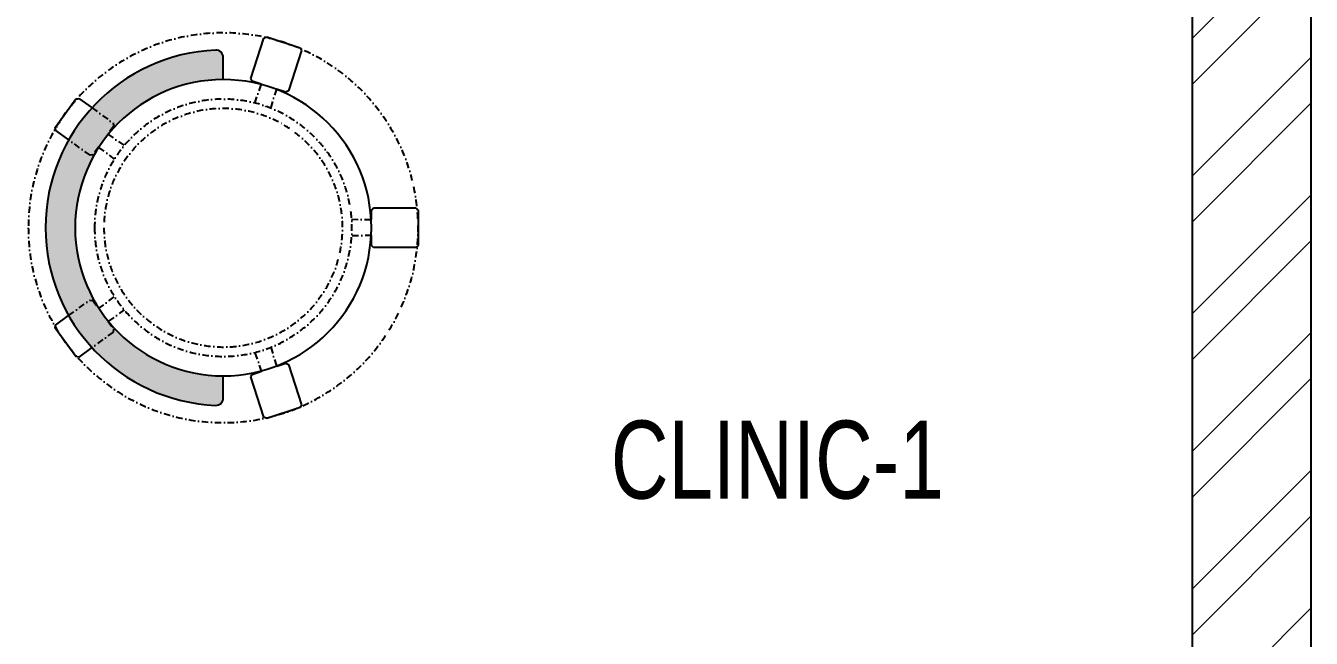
# Model space of a CAD drawing. Header units: feet. Extents: x 9529881 to 9544104, y -6331245 to -6323575.
# Drawn here: x 9542455 to 9544104, y -6327737 to -6326952 of the extents above; entities that cross this region are included whole.
import ezdxf

# ---------------------------------------------------------------- set-up
doc = ezdxf.new("R2010")
doc.units = ezdxf.units.FT
doc.header["$LTSCALE"] = 33
doc.header["$MEASUREMENT"] = 0
doc.linetypes.add('DASHDOT2', pattern=[0.5, 0.25, -0.125, 0, -0.125])
doc.layers.add('A-WALL', color=1, linetype='Continuous')
for name, color, linetype, lineweight in [('A-WALL HATCH', 251, 'Continuous', 0), ('HATCH', 9, 'Continuous', 9), ('LENS-FURNITURE', 13, 'Continuous', 9), ('LENS_DIMENSION', 193, 'Continuous', 0), ('LENS_TEXT', 31, 'Continuous', 5), ('LN-ELEVATION-1', 81, 'Continuous', 25)]:
    doc.layers.add(name, color=color, linetype=linetype, lineweight=lineweight)
doc.styles.get("Standard").update_dxf_attribs({"font": 'GILC____.TTF'})

# ---------------------------------------------------------------- blocks, each defined once
blk = doc.blocks.new('A$Cfdc648c5')
at = {"layer": 'A-WALL HATCH'}
h = blk.add_hatch(dxfattribs=at)
h.set_pattern_fill('ANSI32', color=256, scale=333)
h.set_pattern_definition([(45, (-4274785.435457848, 5460047.713006202), (-88.29995930067012, 88.29995930067012), []), (45, (-4274726.568818413, 5460047.713006202), (-88.29995930067012, 88.29995930067012), [])])
h.paths.add_polyline_path([(-3530.342592589557, 0), (-3530.342592589557, 152.3888888806104), (-5511.398148145527, 152.3888888806104), (-6730.509259257465, 152.3888888806104), (-6730.509259257465, 0)])
h.paths.add_polyline_path([(-6959.092592589557, 0), (-6959.092592589557, 152.3888888806104), (-10337.04629629478, 152.3888888806104), (-10337.04629629478, 0)])
h.paths.add_polyline_path([(-10565.62962962687, 0), (-10565.62962962687, 152.3888888806104), (-13080.04629629478, 152.3888888806104), (-13080.04629629478, 0)])
h.paths.add_polyline_path([(-10565.62962962314, 5232.018518522382), (-10565.62962962314, 5384.407407417893), (-13181.63888888806, 5384.407407417893), (-13181.63888888806, 5232.018518522382)])
h.paths.add_polyline_path([(-2590.611111108214, 7517.851851850749), (-152.388888888061, 7517.851851850749), (-152.388888888061, 1904.861111104488), (-152.388888888061, 152.3888888806104), (-1777.870370369404, 152.3888888806104), (-3301.759259257466, 152.3888888806104), (-3301.759259257466, 0), (0, 0), (0, 7670.240740731358), (-3301.759259257466, 7670.240740731358), (-3301.759259257466, 7517.85185185168)])
h.paths.add_polyline_path([(-9371.916666664183, 7517.85185185168), (-4470.0740740709, 7517.851851850749), (-3530.342592589557, 7517.851851850749), (-3530.342592589557, 7670.240740731358), (-9371.916666664183, 7670.240740731358)])
at = {"layer": 'A-WALL'}
for p, q in [((0, 0), (0, 7670.240740731358)), ((-152.388888888061, 152.3888888806102), (-152.388888888061, 7517.851851850749))]:
    blk.add_line(p, q, dxfattribs=at)
blk = doc.blocks.new('DR STOOL')
at = {"layer": 'HATCH'}
h = blk.add_hatch(dxfattribs=at)
h.set_pattern_fill('ANSI36', color=250, angle=-90.00000000000001)
h.set_pattern_definition([(315, (-227.8099174643867, 917.3997257252777), (6.173926083235043, -1.683798022700468), [7.9375, -1.587499999999999, 0, -1.587499999999999])])
edge = h.paths.add_edge_path()
edge.add_line((-190.0000000041909, 4.511094e-10), (-218.6899174675346, 4.511094e-10))
edge.add_arc((-218.6899174670689, 9.120000000388245), 9.119999999940092, 177.6119845363388, 269.9999999996136, ccw=False)
edge.add_arc((-1.8626451e-09, 3.565219e-10), 228.000000002257, 2.3880154632688004, 177.6119845367313, ccw=False)
edge.add_arc((218.6899174633436, 9.120000000497384), 9.120000000051716, -90.00000000034493, 2.3880154629299, ccw=False)
edge.add_line((218.6899174633436, 4.511094e-10), (190, 4.511094e-10))
edge.add_arc((-1.8626451e-09, 4.511094e-10), 190.000000001979, -1.27e-14, 180)
at = {"layer": 'LN-ELEVATION-1', "color": 1, "ltscale": 100}
for p, q in [((-128.6221585394814, 215.4841044476634), (-165.2704676063731, 189.0243927398114)), ((-124.7228340068832, 214.8545704018979), (-128.6221585394814, 215.4841044476634)), ((-112.6981821293011, 198.1996966340157), (-124.7228340068832, 214.8545704018979)), ((124.7553772013634, 214.9803744515593), (112.5488144652918, 198.2845540212292)), ((128.7014972954057, 215.5933048763618), (124.7553772013634, 214.9803744515593)), ((128.7014972954057, 215.5933048763618), (124.7553772013634, 214.9803744515593)), ((165.1911288509145, 188.915192311113), (128.7014972954057, 215.5933048763618)), ((165.1911288509145, 188.915192311113), (128.7014972954057, 215.5933048763618)), ((-165.2704676063731, 189.0243927398114), (-165.9069543029182, 185.0820035930228)), ((-165.9069543029182, 185.0820035930228), (-153.8003208162263, 168.3135803133482)), ((153.6734594982117, 168.4294150282658), (165.7973639420234, 185.0121775862135)), ((165.7973639420234, 185.0121775862135), (165.1911288509145, 188.915192311113)), ((165.7973639420234, 185.0121775862135), (165.1911288509145, 188.915192311113)), ((-191.2928382232785, -35.45407700946089), (-242.9550312487409, -52.24013893969095)), ((-187.9259491492994, -37.1695928365807), (-191.2928382232785, -35.45407700946089)), ((-184.1424400564283, -48.81403796559607), (-187.9259491492994, -37.1695928365807)), ((188.0651108901948, -36.96233201187715), (184.0504167033359, -49.19388854173303)), ((191.3981811110861, -35.27656588272658), (188.0651108901948, -36.96233201187715)), ((243.0100176925771, -52.21682526778022), (191.3981811110861, -35.27656588272658)), ((-242.9550312487409, -52.24013893969095), (-244.7482102331705, -55.75945052818861)), ((-244.7482102331705, -55.75945052818861), (-230.7800458371639, -98.74904560100549)), ((230.715890809428, -98.7280946081737), (244.8123673382215, -55.78040257930116)), ((244.8123673382215, -55.78040257930116), (243.0100176925771, -52.21682526778022)), ((-173.8639617776498, -80.4479453730819), (-177.8421125086024, -68.2044548037811)), ((-175.5596735184081, -83.7759667420105), (-173.8639617776498, -80.4479453730819)), ((177.6922140880488, -68.56540505095472), (173.8739495249465, -80.1985000452405)), ((173.8739495249465, -80.1985000452405), (175.5794035866856, -83.5704969359358)), ((-230.7800458371639, -98.74904560100549), (-227.2218665438704, -100.5620286722478)), ((-227.2218665438704, -100.5620286722478), (-175.5596735184081, -83.7759667420105)), ((175.5794035866856, -83.5704969359358), (227.1912401677109, -100.5107563209894)), ((227.1912401677109, -100.5107563209894), (230.715890809428, -98.7280946081737)), ((-22.72193054761737, -190.2142363802995), (-25.39390889601782, -192.886214728569)), ((-25.39390889601782, -192.886214728569), (-25.39390889601782, -247.2070584567482)), ((-10.47823652112856, -190.2142363802995), (-22.72193054761737, -190.2142363802995)), ((22.78362171910703, -190.2142363802995), (9.910054048988968, -190.2142363802995)), ((25.42475448176265, -192.8553691428751), (22.78362171910703, -190.2142363802995)), ((25.42475448176265, -247.1762128710543), (25.42475448176265, -192.8553691428751)), ((-25.39390889601782, -247.2070584567482), (-22.60096735274419, -250)), ((22.60096735274419, -250), (25.42475448176265, -247.1762128710543)), ((-22.60096735274419, -250), (22.60096735274419, -250))]:
    blk.add_line(p, q, dxfattribs=at)
at = {"layer": 'LN-ELEVATION-1', "linetype": 'DASHDOT2'}
for p, q in [((-92.92521573789418, 170.8129362839827), (-112.6981821293011, 198.1996966340157)), ((112.5488144652918, 198.2845540212292), (92.69529851106927, 171.1294289919315)), ((-153.8003208162263, 168.3135803133482), (-134.1093360339291, 141.0403694751003)), ((-103.4542870586738, 159.9154408004979), (-93.52748446213081, 167.0824927485227)), ((-93.52748446213081, 167.0824927485227), (-92.92521573789418, 170.8129362839827)), ((92.69529851106927, 171.1294289919315), (93.26858203159645, 167.4385604566923)), ((93.26858203159645, 167.4385604566923), (103.6608748426661, 159.8406005539291)), ((133.7372852512635, 141.1612321265929), (153.6734594982117, 168.4294150282658)), ((-88.15393704269081, 139.4771787207864), (-103.4542870586738, 159.9154408004979)), ((103.6608748426661, 159.8406005539291), (88.19885099539533, 139.4487815762331)), ((-134.1093360339291, 141.0403694751003), (-130.4219571123831, 140.4450534014686)), ((-130.4219571123831, 140.4450534014686), (-119.9844727469608, 147.9808124662595)), ((-119.9844727469608, 147.9808124662595), (-105.3687285655178, 126.9741353208374)), ((105.4096150295809, 126.94019481352), (120.1194891873747, 147.8074627162714)), ((120.1194891873747, 147.8074627162714), (130.0033113472163, 140.5812532722048)), ((130.0033113472163, 140.5812532722048), (133.7372852512635, 141.1612321265929)), ((-159.954806596972, -40.49024384317454), (-184.1424400564283, -48.81403796559607)), ((184.0504167033359, -49.19388854173303), (159.8786162491887, -40.79004861696012)), ((-177.8421125086024, -68.2044548037811), (-153.4148110738024, -60.73628028803068)), ((153.3006618716754, -61.02382378749462), (177.6922140880488, -68.56540505095472)), ((-10.92024635523557, -164.6382343793375), (-10.47823652112856, -190.2142363802995)), ((9.910054048988968, -190.2142363802995), (10.35584833659231, -164.674698740353))]:
    blk.add_line(p, q, dxfattribs=at)
at = {"layer": 'LN-ELEVATION-1', "color": 1, "ltscale": 100}
blk.add_lwpolyline([(-190.0000000023283, 0), (-218.6899174656719, 0, -0.4264743413925903), (-227.8019973598421, 9.5, -0.959166304662544), (227.8019973593764, 9.5, -0.4264743413925903), (218.6899174647406, 0), (190.0000000013969, 0)], format="xyb", dxfattribs=at)
at = {"layer": 'LN-ELEVATION-1', "linetype": 'DASHDOT2'}
for radius in [250, 165, 153]:
    blk.add_circle((0, 0), radius, dxfattribs=at)
at = {"layer": 'LN-ELEVATION-1', "color": 1, "ltscale": 100}
blk.add_circle((0, 0), 190, dxfattribs=at)

msp = doc.modelspace()

# ---------------------------------------------------------------- block references
at = {"layer": 'LENS-FURNITURE', "xscale": -1, "rotation": 90}
msp.add_blockref('DR STOOL', (9542708.08500664, -6327210.620202223), dxfattribs=at)
at = {"layer": 'LENS_DIMENSION'}
msp.add_blockref('A$Cfdc648c5', (9544103.74798391, -6331244.84186723), dxfattribs=at)

# ---------------------------------------------------------------- texts
at = {"layer": 'LENS_TEXT', "linetype": 'Continuous', "ltscale": 3, "insert": (9543418.837443512, -6327508.719753061), "char_height": 100, "attachment_point": 5}
msp.add_mtext_dynamic_manual_height_columns('CLINIC-1', width=730.5073781448633, gutter_width=0.9999999999999992, heights=[0], dxfattribs=at)

doc.saveas('drawing.dxf')
